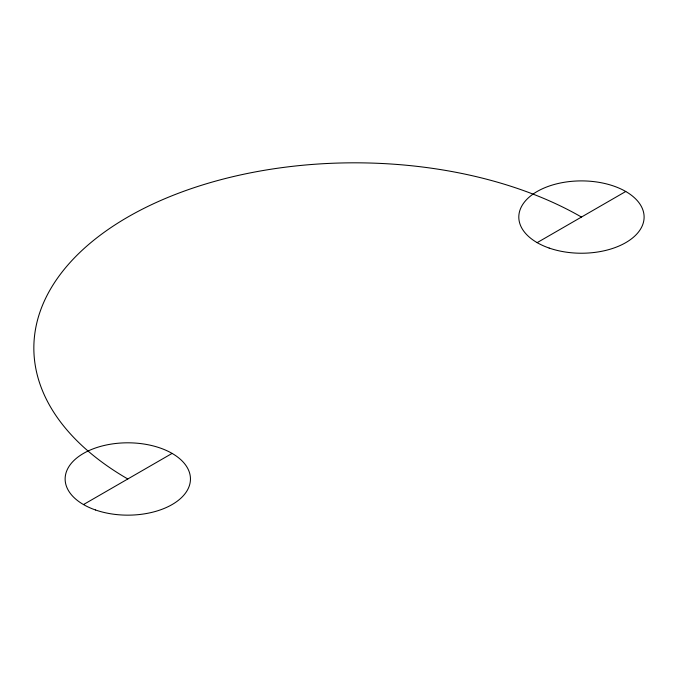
<?xml version="1.0" encoding="UTF-8"?>
<svg xmlns="http://www.w3.org/2000/svg" width="678" height="678" viewBox="0 0 678 678"><rect width="100%" height="100%" fill="white"/><g stroke="black" fill="none" stroke-linecap="round" stroke-linejoin="round"><path stroke-width="1.02" d="M83.496 504.559L172.102 453.404M537.154 242.639L625.76 191.484M127.803 478.982A320.787 185.204 0 0 1 127.803 217.062A320.787 185.204 0 0 1 581.461 217.062M95.488 509.975A62.656 36.171 0 0 0 190.442 479.643A62.656 36.171 0 0 0 97.471 447.327A62.656 36.171 0 0 0 95.488 509.975M549.146 248.055A62.656 36.171 0 0 0 644.1 217.723A62.656 36.171 0 0 0 551.129 185.416A62.656 36.171 0 0 0 549.146 248.055"/></g></svg>
